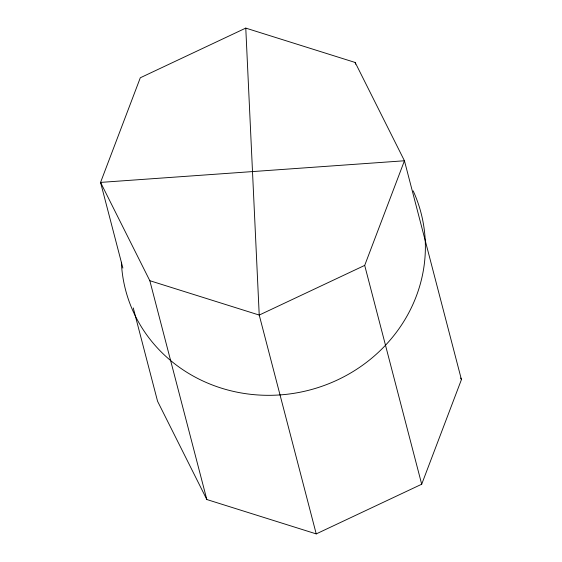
<?xml version="1.0" encoding="UTF-8"?>
<svg xmlns="http://www.w3.org/2000/svg" width="562" height="562" viewBox="0 0 562 562"><rect width="100%" height="100%" fill="white"/><g stroke="black" fill="none" stroke-linecap="round" stroke-linejoin="round"><path stroke-width="0.84" d="M133.257 307.934L157.557 401.233L206.823 499.527L316.23 533.9L421.697 484.226L364.696 265.397L404.443 160.767L355.177 62.473L245.77 28.1L140.303 77.774L100.563 182.404L122.874 268.074M421.697 484.226L461.437 379.596L404.443 160.767L100.563 182.404L149.822 280.698L206.823 499.527M364.696 265.397L259.23 315.071L149.822 280.698M460.657 378.036L461.437 379.596M355.177 62.473L355.62 64.173M316.23 533.9L259.23 315.071L245.77 28.1M413.182 190.883A152.667 143.282 -14.6 0 1 307.049 390.681A152.667 143.282 -14.6 0 1 121.357 262.25"/></g></svg>
